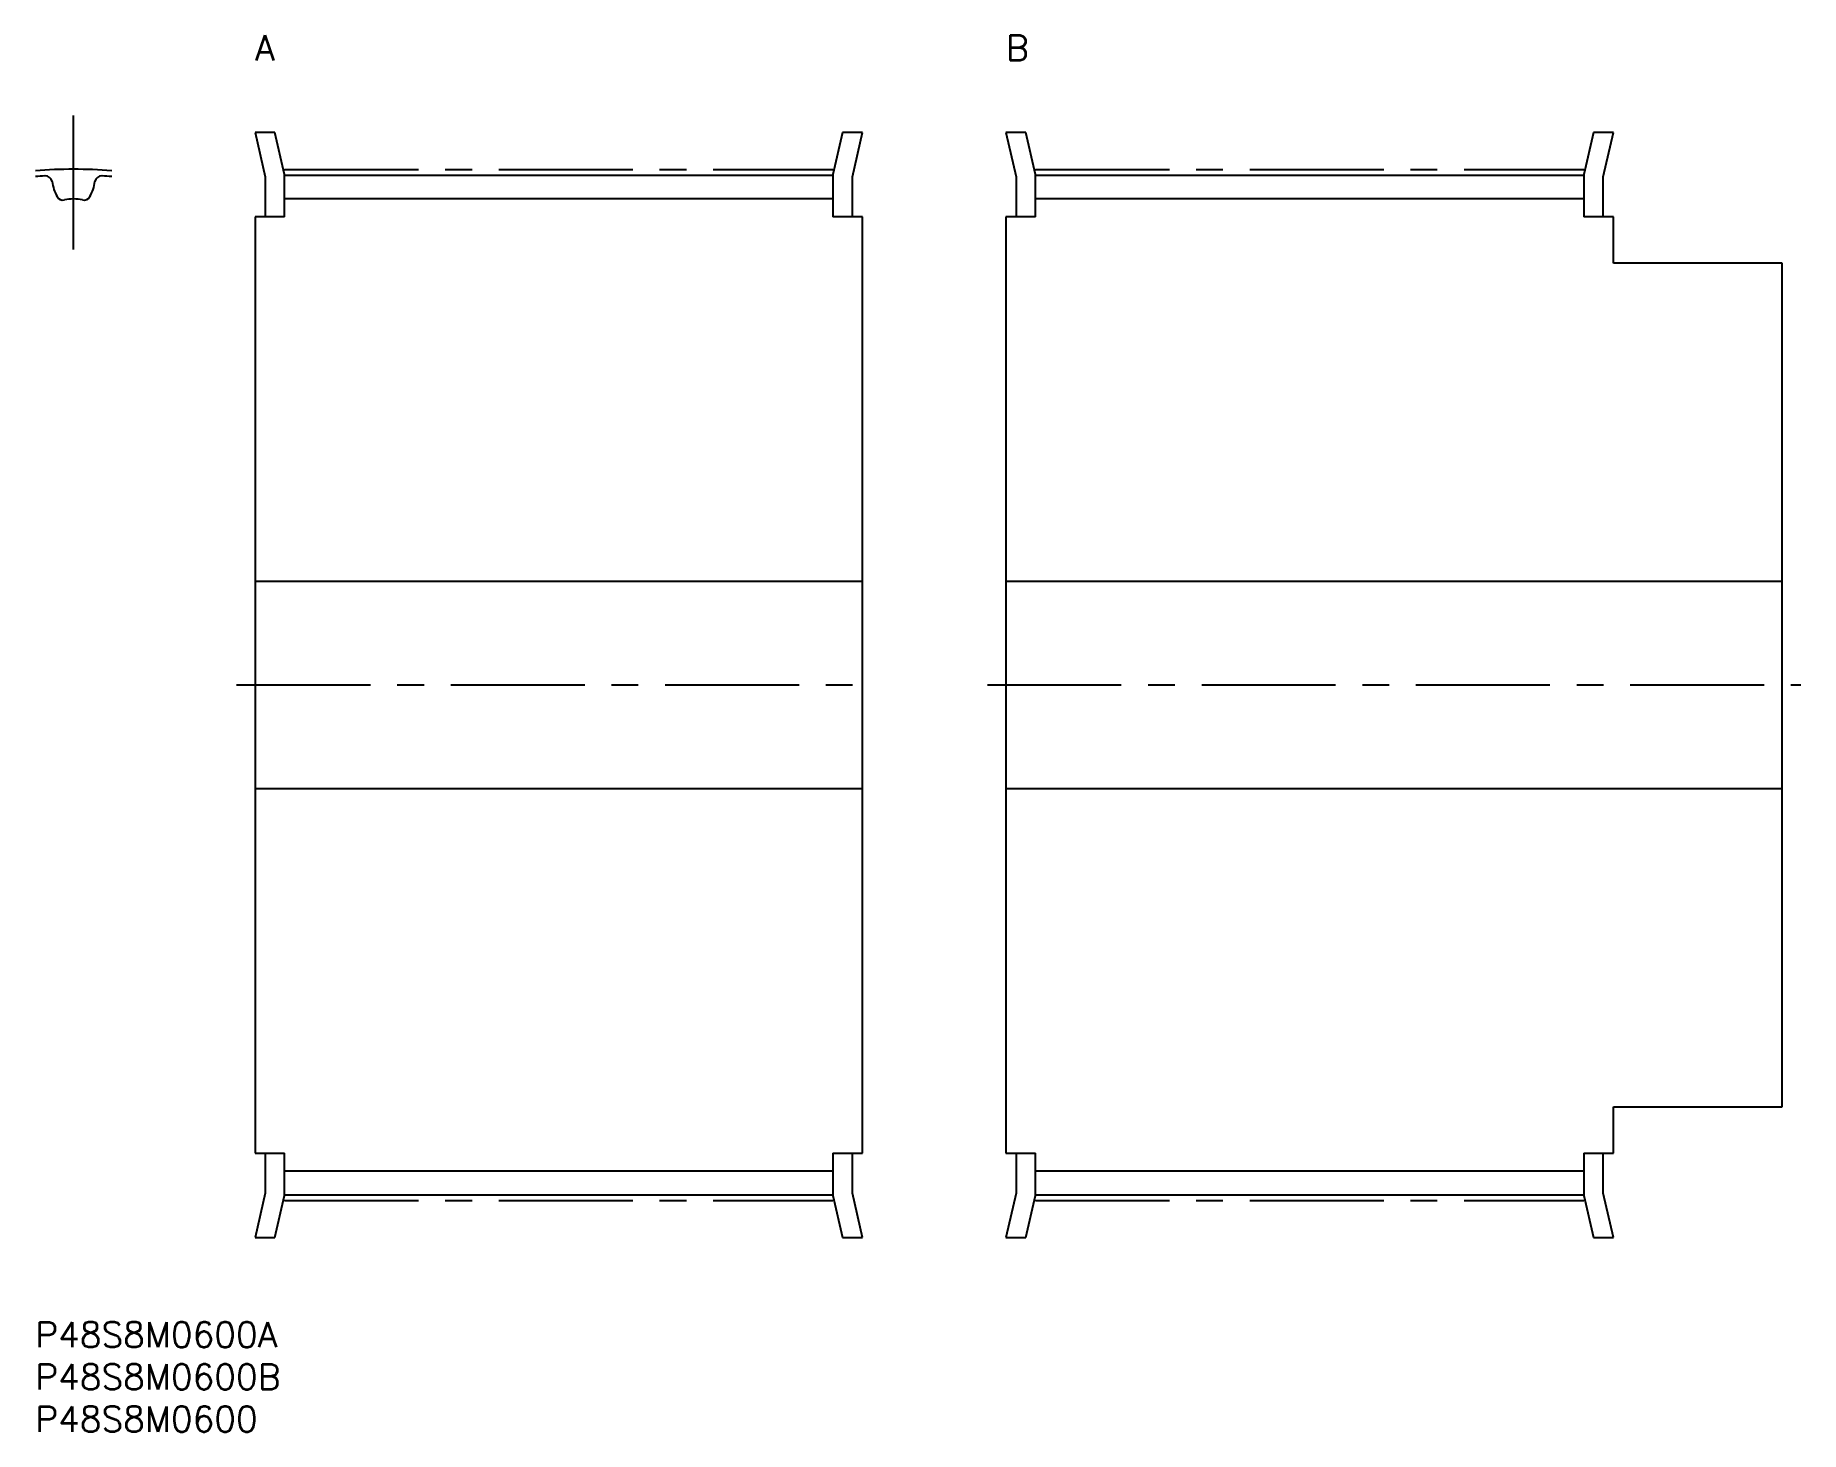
# Model space of a CAD drawing. Extents: x 0 to 209, y -13 to 152.
import ezdxf

# ---------------------------------------------------------------- set-up
doc = ezdxf.new("R2010")
doc.units = 0
doc.header["$LTSCALE"] = 0.5
doc.linetypes.add('CENTER', pattern=[50.8, 31.75, -6.35, 6.35, -6.35])
for name, color, linetype in [('MSM_CENTER', 1, 'CENTER'), ('MSM_CONTINUOUS', 7, 'CONTINUOUS'), ('MSM_PART_NUMBER', 7, 'CONTINUOUS')]:
    doc.layers.add(name, color=color, linetype=linetype)
doc.styles.get("Standard").update_dxf_attribs({"font": 'txt.shx', "height": 3, "bigfont": 'bigfont.shx'})

# ---------------------------------------------------------------- blocks, each defined once
blk = doc.blocks.new('*U31')
at = {"layer": 'MSM_PART_NUMBER'}
blk.add_text('P48S8M0600A', height=3, dxfattribs=at).set_placement((0, -3))
blk = doc.blocks.new('*U32')
at = {"layer": 'MSM_PART_NUMBER'}
blk.add_text('P48S8M0600B', height=3, dxfattribs=at).set_placement((0, -8))
blk = doc.blocks.new('*U33')
at = {"layer": 'MSM_PART_NUMBER'}
blk.add_text('P48S8M0600', height=3, dxfattribs=at).set_placement((0, -13))
blk = doc.blocks.new('*U34')
at = {"layer": 'MSM_PART_NUMBER'}
blk.add_text('A', height=3, dxfattribs=at).set_placement((26.05, 149.5))
blk = doc.blocks.new('*U35')
at = {"layer": 'MSM_PART_NUMBER'}
blk.add_text('B', height=3, dxfattribs=at).set_placement((115.05, 149.5))

msp = doc.modelspace()

# ---------------------------------------------------------------- linework, layer by layer
at = {"layer": 'MSM_CENTER'}
for p, q in [((4.53, 127.13), (4.53, 144.28)), ((29.55, 136.61), (94.55, 136.61)), ((118.55, 136.61), (183.55, 136.61)), ((23.85, 75.5), (100, 75.5)), ((112.85, 75.5), (209.25, 75.5)), ((29.55, 14.39), (94.55, 14.39)), ((118.55, 14.39), (183.55, 14.39))]:
    msp.add_line(p, q, dxfattribs=at)
msp.add_arc((4.53, 75.5), 61.12, 85.7526, 94.2474, dxfattribs=at)
at = {"layer": 'MSM_CONTINUOUS'}
for p, q in [((28.41, 141), (26.05, 141)), ((26.05, 141), (27.25, 135.74)), ((29.55, 136), (28.41, 141)), ((95.69, 141), (94.55, 136)), ((98.05, 141), (95.69, 141)), ((96.85, 135.74), (98.05, 141)), ((117.41, 141), (115.05, 141)), ((115.05, 141), (116.25, 135.74)), ((118.55, 136), (117.41, 141)), ((184.69, 141), (183.55, 136)), ((187.05, 141), (184.69, 141)), ((185.85, 135.74), (187.05, 141)), ((27.25, 135.74), (27.25, 131)), ((29.55, 131), (29.55, 136)), ((29.55, 135.93), (94.55, 135.93)), ((94.55, 136), (94.55, 131)), ((96.85, 131), (96.85, 135.74)), ((116.25, 135.74), (116.25, 131)), ((118.55, 131), (118.55, 136)), ((118.55, 135.93), (183.55, 135.93)), ((183.55, 136), (183.55, 131)), ((185.85, 131), (185.85, 135.74)), ((94.55, 133.1), (29.55, 133.1)), ((183.55, 133.1), (118.55, 133.1)), ((26.05, 131), (26.05, 20)), ((29.55, 131), (26.05, 131)), ((98.05, 131), (94.55, 131)), ((98.05, 20), (98.05, 131)), ((115.05, 131), (115.05, 20)), ((118.55, 131), (115.05, 131)), ((187.05, 131), (183.55, 131)), ((187.05, 125.5), (187.05, 131)), ((207.05, 125.5), (187.05, 125.5)), ((207.05, 25.5), (207.05, 125.5)), ((98.05, 87.75), (26.05, 87.75)), ((207.05, 87.75), (115.05, 87.75)), ((26.05, 63.25), (98.05, 63.25)), ((115.05, 63.25), (207.05, 63.25)), ((187.05, 20), (187.05, 25.5)), ((187.05, 25.5), (207.05, 25.5)), ((26.05, 20), (29.55, 20)), ((27.25, 20), (27.25, 15.26)), ((29.55, 15), (29.55, 20)), ((94.55, 20), (94.55, 15)), ((94.55, 20), (98.05, 20)), ((96.85, 15.26), (96.85, 20)), ((115.05, 20), (118.55, 20)), ((116.25, 20), (116.25, 15.26)), ((118.55, 15), (118.55, 20)), ((183.55, 20), (183.55, 15)), ((183.55, 20), (187.05, 20)), ((185.85, 15.26), (185.85, 20)), ((29.55, 17.9), (94.55, 17.9)), ((118.55, 17.9), (183.55, 17.9)), ((27.25, 15.26), (26.05, 10)), ((28.41, 10), (29.55, 15)), ((29.55, 15.07), (94.55, 15.07)), ((94.55, 15), (95.69, 10)), ((98.05, 10), (96.85, 15.26)), ((116.25, 15.26), (115.05, 10)), ((117.41, 10), (118.55, 15)), ((118.55, 15.07), (183.55, 15.07)), ((183.55, 15), (184.69, 10)), ((187.05, 10), (185.85, 15.26)), ((26.05, 10), (28.41, 10)), ((95.69, 10), (98.05, 10)), ((115.05, 10), (117.41, 10)), ((184.69, 10), (187.05, 10))]:
    msp.add_line(p, q, dxfattribs=at)
for centre, radius, start, end in [((4.53, 75.5), 60.43, 93.2043, 94.2957), ((1.19, 135.04), 0.8, 8.5615, 93.2043), ((7.13, 135.93), 5.2, 188.5615, 209.3753), ((1.93, 135.93), 5.2, 330.6247, 351.4385), ((7.86, 135.04), 0.8, 86.7957, 171.4385), ((4.53, 75.5), 60.43, 85.7043, 86.7957), ((3.29, 133.77), 0.8, 209.3753, 281.8712), ((4.53, 127.9), 5.2, 78.1288, 101.8712), ((5.76, 133.77), 0.8, 258.1288, 330.6247)]:
    msp.add_arc(centre, radius, start, end, dxfattribs=at)

# ---------------------------------------------------------------- block references
for name in ['*U34', '*U35', '*U31', '*U32', '*U33']:
    msp.add_blockref(name, (0, 0), dxfattribs=at)

doc.saveas('drawing.dxf')
